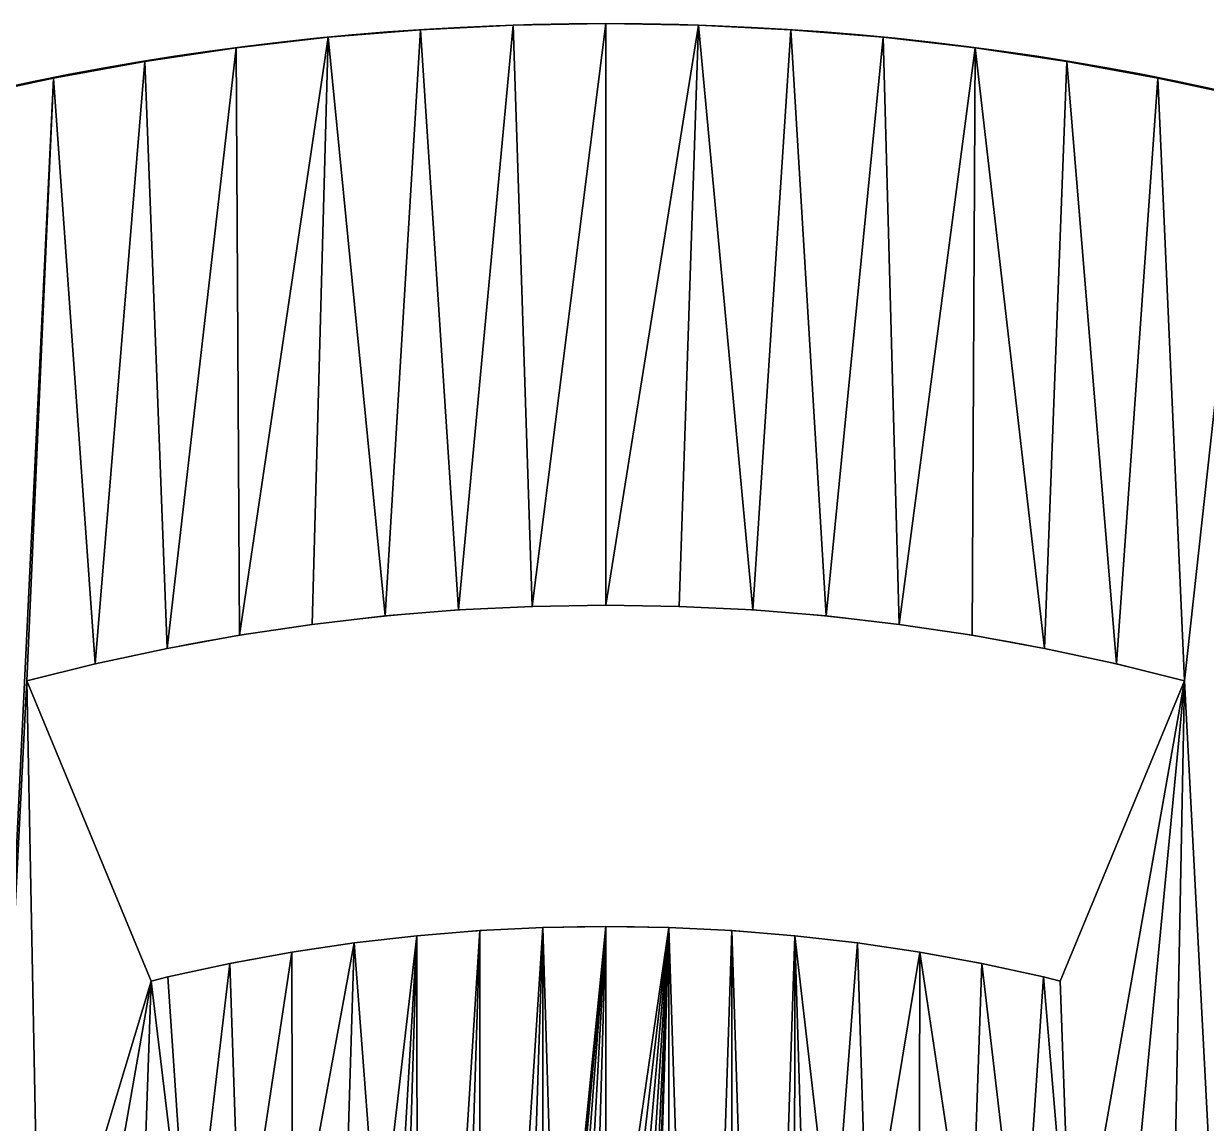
# Model space of a CAD drawing. Extents: x -88 to 88, y -88 to 88.
# Drawn here: x -18.12 to 18.69, y 53.87 to 88.1 of the extents above; entities that cross this region are included whole.
import ezdxf

# ---------------------------------------------------------------- set-up
doc = ezdxf.new("R2010")
doc.units = 0
doc.header["$MEASUREMENT"] = 0
doc.layers.get('0').update_dxf_attribs({"color": 13, "linetype": 'CONTINUOUS'})

# ---------------------------------------------------------------- blocks, each defined once
blk = doc.blocks.new('FUFO_S2')
for p, q in [((82.338, 176.011), (82.338, 176.011, 2)), ((85.217, 176.153), (85.217, 176.153, 2)), ((88.1, 176.2), (88.1, 176.2, 2)), ((90.983, 176.153), (90.983, 176.153, 2)), ((93.862, 176.011), (93.862, 176.011, 2)), ((79.465, 175.776), (79.465, 175.776, 2)), ((96.735, 175.776), (96.735, 175.776, 2)), ((76.601, 175.446), (76.601, 175.446, 2)), ((99.599, 175.446), (99.599, 175.446, 2)), ((73.749, 175.023), (73.749, 175.023, 2)), ((102.451, 175.023), (102.451, 175.023, 2)), ((70.913, 174.507), (70.913, 174.507, 2)), ((105.287, 174.507), (105.287, 174.507, 2)), ((83.522, 157.95), (83.522, 157.95, 2)), ((85.81, 158.063), (85.81, 158.063, 2)), ((88.1, 158.1), (88.1, 158.1, 2)), ((90.39, 158.063), (90.39, 158.063, 2)), ((92.678, 157.95), (92.678, 157.95, 2)), ((81.239, 157.763), (81.239, 157.763, 2)), ((94.961, 157.763), (94.961, 157.763, 2)), ((78.963, 157.501), (78.963, 157.501, 2)), ((97.237, 157.501), (97.237, 157.501, 2)), ((76.697, 157.165), (76.697, 157.165, 2)), ((99.503, 157.165), (99.503, 157.165, 2)), ((74.444, 156.755), (74.444, 156.755, 2)), ((101.756, 156.755), (101.756, 156.755, 2)), ((72.205, 156.271), (72.205, 156.271, 2)), ((103.995, 156.271), (103.995, 156.271, 2)), ((73.951, 146.401), (70.083, 155.74)), ((73.951, 146.401, 2), (70.083, 155.74, 2)), ((70.083, 155.74), (70.083, 155.74, 2)), ((102.249, 146.401), (106.117, 155.74)), ((102.249, 146.401, 2), (106.117, 155.74, 2)), ((106.117, 155.74), (106.117, 155.74, 2)), ((86.137, 148.068), (86.137, 148.068, 2)), ((88.1, 148.1), (88.1, 148.1, 2)), ((90.063, 148.068), (90.063, 148.068, 2)), ((82.219, 147.811), (82.219, 147.811, 2)), ((84.176, 147.972), (84.176, 147.972, 2)), ((92.024, 147.972), (92.024, 147.972, 2)), ((93.981, 147.811), (93.981, 147.811, 2)), ((78.326, 147.299), (78.326, 147.299, 2)), ((80.268, 147.587), (80.268, 147.587, 2)), ((95.932, 147.587), (95.932, 147.587, 2)), ((97.874, 147.299), (97.874, 147.299, 2)), ((76.395, 146.947), (76.395, 146.947, 2)), ((99.805, 146.947), (99.805, 146.947, 2)), ((74.475, 146.533), (74.475, 146.533, 2)), ((101.725, 146.533), (101.725, 146.533, 2)), ((73.951, 146.401), (73.951, 146.401, 2)), ((102.249, 146.401), (102.249, 146.401, 2))]:
    blk.add_line(p, q)
at = {"extrusion": (0, 0, -1)}
for centre in [(-88.1, 88.1), (-88.1, 88.1, -2)]:
    blk.add_circle(centre, 88.1, dxfattribs=at)
for centre, radius, start, end in [((-88.1, 88.1), 70, 75.08436, 104.91564), ((-88.1, 88.1, -2), 70, 75.08436, 104.91564), ((-88.1, 88.1), 60, 76.35859, 103.64141), ((-88.1, 88.1, -2), 60, 76.35859, 103.64141)]:
    blk.add_arc(centre, radius, start, end, dxfattribs=at)
mesh = blk.add_polyface()
corners = [(62.526, 172.406, 2), (60.321, 129.673, 2), (61.697, 130.56, 2), (63.1, 131.401, 2), (65.298, 173.198, 2), (64.53, 132.196, 2), (65.986, 132.944, 2), (68.095, 173.899, 2), (67.465, 133.643, 2), (68.966, 134.294, 2), (70.913, 174.507, 2), (70.083, 155.74, 2), (72.205, 156.271, 2), (73.749, 175.023, 2), (74.444, 156.755, 2), (76.601, 175.446, 2), (76.697, 157.165, 2), (79.465, 175.776, 2), (78.963, 157.501, 2), (81.239, 157.763, 2), (82.338, 176.011, 2), (83.522, 157.95, 2), (85.217, 176.153, 2), (85.81, 158.063, 2), (88.1, 176.2, 2), (88.1, 158.1, 2), (70.487, 134.895, 2), (73.951, 146.401, 2), (72.028, 135.447, 2), (73.586, 135.947, 2), (75.159, 136.396, 2), (74.475, 146.533, 2), (76.395, 146.947, 2), (76.746, 136.794, 2), (78.326, 147.299, 2), (78.345, 137.139, 2), (80.268, 147.587, 2), (79.955, 137.432, 2), (81.029, 137.591, 2), (82.219, 147.811, 2), (86.137, 148.068, 2), (86.6, 133.1, 2), (88.1, 148.1, 2), (86.801, 133.85, 2), (87.039, 134.161, 2), (87.35, 134.399, 2), (87.712, 134.549, 2), (88.1, 134.6, 2)]
mesh.append_faces([[corners[k] for k in face] for face in [(0, 3, 4), (4, 6, 7), (7, 9, 10), (10, 12, 13), (13, 14, 15), (15, 16, 17), (17, 19, 20), (20, 21, 22), (22, 23, 24), (26, 11, 9), (11, 26, 27), (27, 30, 31), (31, 30, 32), (32, 33, 34), (34, 35, 36), (36, 38, 39), (40, 41, 42)]], dxfattribs={"vtx0": -1, "vtx1": -1})
mesh.append_faces([[corners[k] for k in face] for face in [(10, 9, 11)]], dxfattribs={"vtx0": -1, "vtx1": -1, "vtx2": -1})
mesh.append_faces([[corners[k] for k in face] for face in [(0, 1, 2), (0, 2, 3), (4, 3, 5), (4, 5, 6), (7, 6, 8), (7, 8, 9), (10, 11, 12), (13, 12, 14), (15, 14, 16), (17, 16, 18), (17, 18, 19), (20, 19, 21), (22, 21, 23), (24, 23, 25), (27, 26, 28), (27, 28, 29), (27, 29, 30), (32, 30, 33), (34, 33, 35), (36, 35, 37), (36, 37, 38), (42, 43, 44), (42, 44, 45), (42, 45, 46), (42, 46, 47)]], dxfattribs={"vtx0": -1, "vtx2": -1})
mesh = blk.add_polyface()
corners = [(70.083, 155.74), (70.487, 134.895), (68.966, 134.294), (73.951, 146.401), (72.028, 135.447), (73.586, 135.947), (75.159, 136.396), (74.475, 146.533), (76.395, 146.947), (76.746, 136.794), (78.326, 147.299), (78.345, 137.139), (80.268, 147.587), (79.955, 137.432), (81.029, 137.591), (82.219, 147.811), (86.6, 133.1), (86.137, 148.068), (88.1, 148.1), (86.801, 133.85), (87.039, 134.161), (87.35, 134.399), (87.712, 134.549), (88.1, 134.6), (90.063, 148.068), (88.488, 134.549), (63.1, 131.401), (62.526, 172.406), (65.298, 173.198), (64.53, 132.196), (65.986, 132.944), (68.095, 173.899), (67.465, 133.643), (70.913, 174.507), (72.205, 156.271), (73.749, 175.023), (74.444, 156.755), (76.601, 175.446), (76.697, 157.165), (79.465, 175.776), (78.963, 157.501), (81.239, 157.763), (82.338, 176.011), (83.522, 157.95), (85.217, 176.153), (85.81, 158.063), (88.1, 176.2), (88.1, 158.1), (90.983, 176.153)]
mesh.append_faces([[corners[k] for k in face] for face in [(1, 3, 4), (4, 3, 5), (5, 3, 6), (6, 8, 9), (9, 10, 11), (11, 12, 13), (13, 12, 14), (19, 18, 20), (20, 18, 21), (21, 18, 22), (22, 18, 23), (23, 24, 25), (26, 28, 29), (29, 28, 30), (30, 31, 32), (32, 31, 2), (0, 33, 34), (34, 35, 36), (36, 37, 38), (38, 39, 40), (40, 39, 41), (41, 42, 43), (43, 44, 45), (45, 46, 47)]], dxfattribs={"vtx0": -1, "vtx1": -1})
mesh.append_faces([[corners[k] for k in face] for face in [(2, 33, 0)]], dxfattribs={"vtx0": -1, "vtx1": -1, "vtx2": -1})
mesh.append_faces([[corners[k] for k in face] for face in [(0, 1, 2), (1, 0, 3), (6, 3, 7), (6, 7, 8), (9, 8, 10), (11, 10, 12), (14, 12, 15), (16, 17, 18), (23, 18, 24), (26, 27, 28), (30, 28, 31), (2, 31, 33), (34, 33, 35), (36, 35, 37), (38, 37, 39), (41, 39, 42), (43, 42, 44), (45, 44, 46), (47, 46, 48)]], dxfattribs={"vtx0": -1, "vtx2": -1})
mesh = blk.add_polyface()
corners = [(79.465, 175.776, 2), (82.338, 176.011), (79.465, 175.776), (82.338, 176.011, 2)]
mesh.append_faces([[corners[k] for k in face] for face in [(0, 1, 2), (1, 0, 3)]], dxfattribs={"vtx0": -1})
mesh = blk.add_polyface()
corners = [(82.338, 176.011, 2), (85.217, 176.153), (82.338, 176.011), (85.217, 176.153, 2)]
mesh.append_faces([[corners[k] for k in face] for face in [(0, 1, 2), (1, 0, 3)]], dxfattribs={"vtx0": -1})
mesh = blk.add_polyface()
corners = [(85.217, 176.153, 2), (88.1, 176.2), (85.217, 176.153), (88.1, 176.2, 2)]
mesh.append_faces([[corners[k] for k in face] for face in [(0, 1, 2), (1, 0, 3)]], dxfattribs={"vtx0": -1})
mesh = blk.add_polyface()
corners = [(88.1, 176.2, 2), (88.1, 158.1, 2), (90.983, 176.153, 2), (90.39, 158.063, 2), (92.678, 157.95, 2), (93.862, 176.011, 2), (94.961, 157.763, 2), (96.735, 175.776, 2), (97.237, 157.501, 2), (99.599, 175.446, 2), (99.503, 157.165, 2), (101.756, 156.755, 2), (102.451, 175.023, 2), (103.995, 156.271, 2), (105.287, 174.507, 2), (106.117, 155.74, 2), (108.105, 173.899, 2), (107.234, 134.294, 2), (108.735, 133.643, 2), (110.902, 173.198, 2), (110.214, 132.944, 2), (111.67, 132.196, 2), (113.674, 172.406, 2), (113.1, 131.401, 2), (114.503, 130.56, 2), (88.1, 148.1, 2), (88.1, 134.6, 2), (90.063, 148.068, 2), (88.488, 134.549, 2), (88.85, 134.399, 2), (89.161, 134.161, 2), (89.399, 133.85, 2), (89.549, 133.488, 2), (93.981, 147.811, 2), (95.171, 137.591, 2), (95.932, 147.587, 2), (96.245, 137.432, 2), (97.874, 147.299, 2), (97.855, 137.139, 2), (99.454, 136.794, 2), (99.805, 146.947, 2), (101.041, 136.396, 2), (101.725, 146.533, 2), (102.614, 135.947, 2), (102.249, 146.401, 2), (104.172, 135.447, 2), (105.713, 134.895, 2)]
mesh.append_faces([[corners[k] for k in face] for face in [(0, 1, 2), (2, 4, 5), (5, 6, 7), (7, 8, 9), (9, 11, 12), (12, 13, 14), (14, 15, 16), (16, 18, 19), (19, 21, 22), (25, 26, 27), (33, 34, 35), (35, 36, 37), (37, 39, 40), (40, 41, 42), (42, 43, 44), (44, 43, 15)]], dxfattribs={"vtx0": -1, "vtx1": -1})
mesh.append_faces([[corners[k] for k in face] for face in [(16, 15, 17)]], dxfattribs={"vtx0": -1, "vtx1": -1, "vtx2": -1})
mesh.append_faces([[corners[k] for k in face] for face in [(2, 1, 3), (2, 3, 4), (5, 4, 6), (7, 6, 8), (9, 8, 10), (9, 10, 11), (12, 11, 13), (14, 13, 15), (16, 17, 18), (19, 18, 20), (19, 20, 21), (22, 21, 23), (22, 23, 24), (27, 26, 28), (27, 28, 29), (27, 29, 30), (27, 30, 31), (27, 31, 32), (35, 34, 36), (37, 36, 38), (37, 38, 39), (40, 39, 41), (42, 41, 43), (15, 43, 45), (15, 45, 46), (15, 46, 17)]], dxfattribs={"vtx0": -1, "vtx2": -1})
mesh = blk.add_polyface()
corners = [(88.1, 176.2, 2), (90.983, 176.153), (88.1, 176.2), (90.983, 176.153, 2)]
mesh.append_faces([[corners[k] for k in face] for face in [(0, 1, 2), (1, 0, 3)]], dxfattribs={"vtx0": -1})
mesh = blk.add_polyface()
corners = [(88.488, 134.549), (90.063, 148.068), (88.85, 134.399), (89.161, 134.161), (89.399, 133.85), (89.549, 133.488), (89.6, 133.1), (90.062, 118.036), (91.041, 117.956), (92.024, 147.972), (92.987, 117.699), (93.981, 147.811), (94.912, 117.316), (95.171, 137.591), (95.932, 147.587), (96.245, 137.432), (97.874, 147.299), (97.855, 137.139), (99.454, 136.794), (99.805, 146.947), (101.041, 136.396), (101.725, 146.533), (102.614, 135.947), (102.249, 146.401), (106.117, 155.74), (104.172, 135.447), (105.713, 134.895), (107.234, 134.294), (88.1, 158.1), (90.983, 176.153), (90.39, 158.063), (92.678, 157.95), (93.862, 176.011), (94.961, 157.763), (96.735, 175.776), (97.237, 157.501), (99.599, 175.446), (99.503, 157.165), (101.756, 156.755), (102.451, 175.023), (103.995, 156.271), (105.287, 174.507), (108.105, 173.899), (108.735, 133.643), (110.902, 173.198), (110.214, 132.944), (111.67, 132.196), (89.549, 132.712)]
mesh.append_faces([[corners[k] for k in face] for face in [(0, 1, 2), (2, 1, 3), (3, 1, 4), (4, 1, 5), (5, 1, 6), (7, 1, 8), (13, 14, 15), (15, 16, 17), (17, 16, 18), (18, 19, 20), (20, 21, 22), (22, 24, 25), (25, 24, 26), (26, 24, 27), (28, 29, 30), (30, 29, 31), (31, 32, 33), (33, 34, 35), (35, 36, 37), (37, 36, 38), (38, 39, 40), (40, 41, 24), (27, 42, 43), (43, 44, 45), (45, 44, 46)]], dxfattribs={"vtx0": -1, "vtx1": -1})
mesh.append_faces([[corners[k] for k in face] for face in [(6, 1, 7), (12, 11, 13), (24, 42, 27)]], dxfattribs={"vtx0": -1, "vtx1": -1, "vtx2": -1})
mesh.append_faces([[corners[k] for k in face] for face in [(8, 1, 9), (10, 9, 11), (13, 11, 14), (15, 14, 16), (18, 16, 19), (20, 19, 21), (22, 21, 23), (22, 23, 24), (31, 29, 32), (33, 32, 34), (35, 34, 36), (38, 36, 39), (40, 39, 41), (24, 41, 42), (43, 42, 44), (7, 47, 6)]], dxfattribs={"vtx0": -1, "vtx2": -1})
mesh = blk.add_polyface()
corners = [(90.983, 176.153, 2), (93.862, 176.011), (90.983, 176.153), (93.862, 176.011, 2)]
mesh.append_faces([[corners[k] for k in face] for face in [(0, 1, 2), (1, 0, 3)]], dxfattribs={"vtx0": -1})
mesh = blk.add_polyface()
corners = [(93.862, 176.011, 2), (96.735, 175.776), (93.862, 176.011), (96.735, 175.776, 2)]
mesh.append_faces([[corners[k] for k in face] for face in [(0, 1, 2), (1, 0, 3)]], dxfattribs={"vtx0": -1})
mesh = blk.add_polyface()
corners = [(76.601, 175.446, 2), (79.465, 175.776), (76.601, 175.446), (79.465, 175.776, 2)]
mesh.append_faces([[corners[k] for k in face] for face in [(0, 1, 2), (1, 0, 3)]], dxfattribs={"vtx0": -1})
mesh = blk.add_polyface()
corners = [(96.735, 175.776, 2), (99.599, 175.446), (96.735, 175.776), (99.599, 175.446, 2)]
mesh.append_faces([[corners[k] for k in face] for face in [(0, 1, 2), (1, 0, 3)]], dxfattribs={"vtx0": -1})
mesh = blk.add_polyface()
corners = [(73.749, 175.023, 2), (76.601, 175.446), (73.749, 175.023), (76.601, 175.446, 2)]
mesh.append_faces([[corners[k] for k in face] for face in [(0, 1, 2), (1, 0, 3)]], dxfattribs={"vtx0": -1})
mesh = blk.add_polyface()
corners = [(99.599, 175.446, 2), (102.451, 175.023), (99.599, 175.446), (102.451, 175.023, 2)]
mesh.append_faces([[corners[k] for k in face] for face in [(0, 1, 2), (1, 0, 3)]], dxfattribs={"vtx0": -1})
mesh = blk.add_polyface()
corners = [(70.913, 174.507, 2), (73.749, 175.023), (70.913, 174.507), (73.749, 175.023, 2)]
mesh.append_faces([[corners[k] for k in face] for face in [(0, 1, 2), (1, 0, 3)]], dxfattribs={"vtx0": -1})
mesh = blk.add_polyface()
corners = [(102.451, 175.023, 2), (105.287, 174.507), (102.451, 175.023), (105.287, 174.507, 2)]
mesh.append_faces([[corners[k] for k in face] for face in [(0, 1, 2), (1, 0, 3)]], dxfattribs={"vtx0": -1})
mesh = blk.add_polyface()
corners = [(68.095, 173.899, 2), (70.913, 174.507), (68.095, 173.899), (70.913, 174.507, 2)]
mesh.append_faces([[corners[k] for k in face] for face in [(0, 1, 2), (1, 0, 3)]], dxfattribs={"vtx0": -1})
mesh = blk.add_polyface()
corners = [(105.287, 174.507, 2), (108.105, 173.899), (105.287, 174.507), (108.105, 173.899, 2)]
mesh.append_faces([[corners[k] for k in face] for face in [(0, 1, 2), (1, 0, 3)]], dxfattribs={"vtx0": -1})
mesh = blk.add_polyface()
corners = [(83.522, 157.95, 2), (81.239, 157.763), (83.522, 157.95), (81.239, 157.763, 2)]
mesh.append_faces([[corners[k] for k in face] for face in [(0, 1, 2), (1, 0, 3)]], dxfattribs={"vtx0": -1})
mesh = blk.add_polyface()
corners = [(85.81, 158.063, 2), (83.522, 157.95), (85.81, 158.063), (83.522, 157.95, 2)]
mesh.append_faces([[corners[k] for k in face] for face in [(0, 1, 2), (1, 0, 3)]], dxfattribs={"vtx0": -1})
mesh = blk.add_polyface()
corners = [(88.1, 158.1, 2), (85.81, 158.063), (88.1, 158.1), (85.81, 158.063, 2)]
mesh.append_faces([[corners[k] for k in face] for face in [(0, 1, 2), (1, 0, 3)]], dxfattribs={"vtx0": -1})
mesh = blk.add_polyface()
corners = [(90.39, 158.063, 2), (88.1, 158.1), (90.39, 158.063), (88.1, 158.1, 2)]
mesh.append_faces([[corners[k] for k in face] for face in [(0, 1, 2), (1, 0, 3)]], dxfattribs={"vtx0": -1})
mesh = blk.add_polyface()
corners = [(92.678, 157.95, 2), (90.39, 158.063), (92.678, 157.95), (90.39, 158.063, 2)]
mesh.append_faces([[corners[k] for k in face] for face in [(0, 1, 2), (1, 0, 3)]], dxfattribs={"vtx0": -1})
mesh = blk.add_polyface()
corners = [(94.961, 157.763, 2), (92.678, 157.95), (94.961, 157.763), (92.678, 157.95, 2)]
mesh.append_faces([[corners[k] for k in face] for face in [(0, 1, 2), (1, 0, 3)]], dxfattribs={"vtx0": -1})
mesh = blk.add_polyface()
corners = [(81.239, 157.763, 2), (78.963, 157.501), (81.239, 157.763), (78.963, 157.501, 2)]
mesh.append_faces([[corners[k] for k in face] for face in [(0, 1, 2), (1, 0, 3)]], dxfattribs={"vtx0": -1})
mesh = blk.add_polyface()
corners = [(97.237, 157.501, 2), (94.961, 157.763), (97.237, 157.501), (94.961, 157.763, 2)]
mesh.append_faces([[corners[k] for k in face] for face in [(0, 1, 2), (1, 0, 3)]], dxfattribs={"vtx0": -1})
mesh = blk.add_polyface()
corners = [(78.963, 157.501, 2), (76.697, 157.165), (78.963, 157.501), (76.697, 157.165, 2)]
mesh.append_faces([[corners[k] for k in face] for face in [(0, 1, 2), (1, 0, 3)]], dxfattribs={"vtx0": -1})
mesh = blk.add_polyface()
corners = [(99.503, 157.165, 2), (97.237, 157.501), (99.503, 157.165), (97.237, 157.501, 2)]
mesh.append_faces([[corners[k] for k in face] for face in [(0, 1, 2), (1, 0, 3)]], dxfattribs={"vtx0": -1})
mesh = blk.add_polyface()
corners = [(76.697, 157.165, 2), (74.444, 156.755), (76.697, 157.165), (74.444, 156.755, 2)]
mesh.append_faces([[corners[k] for k in face] for face in [(0, 1, 2), (1, 0, 3)]], dxfattribs={"vtx0": -1})
mesh = blk.add_polyface()
corners = [(101.756, 156.755, 2), (99.503, 157.165), (101.756, 156.755), (99.503, 157.165, 2)]
mesh.append_faces([[corners[k] for k in face] for face in [(0, 1, 2), (1, 0, 3)]], dxfattribs={"vtx0": -1})
mesh = blk.add_polyface()
corners = [(74.444, 156.755, 2), (72.205, 156.271), (74.444, 156.755), (72.205, 156.271, 2)]
mesh.append_faces([[corners[k] for k in face] for face in [(0, 1, 2), (1, 0, 3)]], dxfattribs={"vtx0": -1})
mesh = blk.add_polyface()
corners = [(103.995, 156.271, 2), (101.756, 156.755), (103.995, 156.271), (101.756, 156.755, 2)]
mesh.append_faces([[corners[k] for k in face] for face in [(0, 1, 2), (1, 0, 3)]], dxfattribs={"vtx0": -1})
mesh = blk.add_polyface()
corners = [(72.205, 156.271, 2), (70.083, 155.74), (72.205, 156.271), (70.083, 155.74, 2)]
mesh.append_faces([[corners[k] for k in face] for face in [(0, 1, 2), (1, 0, 3)]], dxfattribs={"vtx0": -1})
mesh = blk.add_polyface()
corners = [(106.117, 155.74, 2), (103.995, 156.271), (106.117, 155.74), (103.995, 156.271, 2)]
mesh.append_faces([[corners[k] for k in face] for face in [(0, 1, 2), (1, 0, 3)]], dxfattribs={"vtx0": -1})
mesh = blk.add_polyface()
corners = [(70.083, 155.74), (73.951, 146.401, 2), (73.951, 146.401), (70.083, 155.74, 2)]
mesh.append_faces([[corners[k] for k in face] for face in [(0, 1, 2), (1, 0, 3)]], dxfattribs={"vtx0": -1})
mesh = blk.add_polyface()
corners = [(106.117, 155.74, 2), (102.249, 146.401), (102.249, 146.401, 2), (106.117, 155.74)]
mesh.append_faces([[corners[k] for k in face] for face in [(0, 1, 2), (1, 0, 3)]], dxfattribs={"vtx0": -1})
mesh = blk.add_polyface()
corners = [(72.487, 113.713, 2), (72.793, 125.055, 2), (71.592, 124.535, 2), (73.1, 114.081, 2), (74.01, 125.536, 2), (73.958, 114.558, 2), (74.831, 115.006, 2), (75.242, 125.977, 2), (75.719, 115.426, 2), (76.489, 126.378, 2), (76.619, 115.816, 2), (77.747, 126.737, 2), (77.532, 116.177, 2), (78.457, 116.508, 2), (79.017, 127.055, 2), (79.391, 116.808, 2), (80.296, 127.331, 2), (80.335, 117.078, 2), (81.029, 127.465, 2), (81.288, 117.316, 2), (81.029, 137.591, 2), (61.726, 118.174, 2), (62.119, 103.1, 2), (62.724, 119.02, 2), (65.877, 121.359, 2), (69.882, 96.353, 2), (66.977, 122.068, 2), (68.1, 122.741, 2), (69.244, 123.377, 2), (70.408, 123.975, 2), (87.118, 118.084, 2), (86.6, 133.1, 2), (86.138, 118.036, 2), (86.651, 132.712, 2), (86.801, 132.35, 2), (87.039, 132.039, 2), (87.35, 131.801, 2), (88.1, 118.1, 2), (87.712, 131.651, 2), (88.1, 131.6, 2), (82.219, 147.811, 2), (82.247, 117.524, 2), (84.176, 147.972, 2), (83.213, 117.699, 2), (84.184, 117.843, 2), (86.137, 148.068, 2), (85.159, 117.956, 2), (88.1, 148.1, 2), (86.651, 133.488, 2), (86.801, 133.85, 2)]
mesh.append_faces([[corners[k] for k in face] for face in [(1, 3, 4), (4, 6, 7), (7, 8, 9), (9, 10, 11), (11, 13, 14), (14, 15, 16), (16, 17, 18), (18, 19, 20), (21, 22, 23), (24, 25, 26), (26, 25, 27), (27, 25, 28), (28, 25, 29), (30, 31, 32), (31, 30, 33), (33, 30, 34), (34, 30, 35), (35, 30, 36), (36, 37, 38), (38, 37, 39), (40, 41, 42), (42, 44, 45)]], dxfattribs={"vtx0": -1, "vtx1": -1})
mesh.append_faces([[corners[k] for k in face] for face in [(40, 20, 19), (45, 32, 31)]], dxfattribs={"vtx0": -1, "vtx1": -1, "vtx2": -1})
mesh.append_faces([[corners[k] for k in face] for face in [(0, 1, 2), (1, 0, 3), (4, 3, 5), (4, 5, 6), (7, 6, 8), (9, 8, 10), (11, 10, 12), (11, 12, 13), (14, 13, 15), (16, 15, 17), (18, 17, 19), (36, 30, 37), (40, 19, 41), (42, 41, 43), (42, 43, 44), (45, 44, 46), (45, 46, 32), (47, 31, 48), (47, 48, 49)]], dxfattribs={"vtx0": -1, "vtx2": -1})
mesh = blk.add_polyface()
corners = [(69.882, 96.353), (68.1, 122.741), (69.244, 123.377), (70.408, 123.975), (72.793, 125.055), (72.487, 113.713), (71.592, 124.535), (73.1, 114.081), (74.01, 125.536), (73.958, 114.558), (74.831, 115.006), (75.242, 125.977), (75.719, 115.426), (76.489, 126.378), (76.619, 115.816), (77.747, 126.737), (77.532, 116.177), (78.457, 116.508), (79.017, 127.055), (79.391, 116.808), (80.296, 127.331), (80.335, 117.078), (81.029, 127.465), (81.288, 117.316), (81.029, 137.591), (82.219, 147.811), (82.247, 117.524), (84.176, 147.972), (83.213, 117.699), (84.184, 117.843), (86.137, 148.068), (85.159, 117.956), (86.138, 118.036), (86.6, 133.1), (88.1, 148.1), (86.651, 133.488), (86.801, 133.85), (87.118, 118.084), (86.651, 132.712), (86.801, 132.35), (87.039, 132.039), (87.35, 131.801), (88.1, 118.1), (87.712, 131.651), (88.1, 131.6), (89.082, 118.084), (88.488, 131.651), (88.85, 131.801), (89.161, 132.039)]
mesh.append_faces([[corners[k] for k in face] for face in [(4, 5, 6), (5, 4, 7), (7, 8, 9), (9, 8, 10), (10, 11, 12), (12, 13, 14), (14, 15, 16), (16, 15, 17), (17, 18, 19), (19, 20, 21), (21, 22, 23), (24, 25, 22), (23, 25, 26), (26, 27, 28), (28, 27, 29), (29, 30, 31), (31, 30, 32), (33, 34, 35), (35, 34, 36), (37, 41, 42), (42, 44, 45)]], dxfattribs={"vtx0": -1, "vtx1": -1})
mesh.append_faces([[corners[k] for k in face] for face in [(22, 25, 23), (32, 30, 33)]], dxfattribs={"vtx0": -1, "vtx1": -1, "vtx2": -1})
mesh.append_faces([[corners[k] for k in face] for face in [(0, 1, 2), (0, 2, 3), (7, 4, 8), (10, 8, 11), (12, 11, 13), (14, 13, 15), (17, 15, 18), (19, 18, 20), (21, 20, 22), (26, 25, 27), (29, 27, 30), (33, 37, 32), (37, 33, 38), (37, 38, 39), (37, 39, 40), (37, 40, 41), (42, 41, 43), (42, 43, 44), (45, 44, 46), (45, 46, 47), (45, 47, 48)]], dxfattribs={"vtx0": -1, "vtx2": -1})
mesh = blk.add_polyface()
corners = [(84.176, 147.972, 2), (86.137, 148.068), (84.176, 147.972), (86.137, 148.068, 2)]
mesh.append_faces([[corners[k] for k in face] for face in [(0, 1, 2), (1, 0, 3)]], dxfattribs={"vtx0": -1})
mesh = blk.add_polyface()
corners = [(86.137, 148.068, 2), (88.1, 148.1), (86.137, 148.068), (88.1, 148.1, 2)]
mesh.append_faces([[corners[k] for k in face] for face in [(0, 1, 2), (1, 0, 3)]], dxfattribs={"vtx0": -1})
mesh = blk.add_polyface()
corners = [(88.1, 148.1, 2), (90.063, 148.068), (88.1, 148.1), (90.063, 148.068, 2)]
mesh.append_faces([[corners[k] for k in face] for face in [(0, 1, 2), (1, 0, 3)]], dxfattribs={"vtx0": -1})
mesh = blk.add_polyface()
corners = [(94.912, 117.316, 2), (95.171, 127.465, 2), (95.171, 137.591, 2), (95.865, 117.078, 2), (95.904, 127.331, 2), (96.809, 116.808, 2), (97.183, 127.055, 2), (97.743, 116.508, 2), (98.453, 126.737, 2), (98.668, 116.177, 2), (99.711, 126.378, 2), (99.581, 115.816, 2), (100.481, 115.426, 2), (100.958, 125.977, 2), (101.369, 115.006, 2), (102.19, 125.536, 2), (102.242, 114.558, 2), (103.407, 125.055, 2), (103.1, 114.081, 2), (103.713, 113.713, 2), (104.608, 124.535, 2), (106.956, 123.377, 2), (113.713, 103.713, 2), (108.1, 122.741, 2), (109.223, 122.068, 2), (110.323, 121.359, 2), (111.399, 120.614, 2), (112.45, 119.834, 2), (88.1, 131.6, 2), (88.1, 118.1, 2), (89.082, 118.084, 2), (88.488, 131.651, 2), (88.85, 131.801, 2), (89.161, 132.039, 2), (90.062, 118.036, 2), (89.399, 132.35, 2), (89.549, 132.712, 2), (89.6, 133.1, 2), (90.063, 148.068, 2), (89.549, 133.488, 2), (91.041, 117.956, 2), (92.024, 147.972, 2), (92.016, 117.843, 2), (92.987, 117.699, 2), (93.981, 147.811, 2), (93.953, 117.524, 2)]
mesh.append_faces([[corners[k] for k in face] for face in [(1, 3, 4), (4, 5, 6), (6, 7, 8), (8, 9, 10), (10, 12, 13), (13, 14, 15), (15, 16, 17), (17, 19, 20), (21, 22, 23), (23, 22, 24), (24, 22, 25), (25, 22, 26), (26, 22, 27), (28, 30, 31), (31, 30, 32), (32, 30, 33), (33, 34, 35), (35, 34, 36), (36, 34, 37), (38, 40, 41), (41, 43, 44)]], dxfattribs={"vtx0": -1, "vtx1": -1})
mesh.append_faces([[corners[k] for k in face] for face in [(38, 37, 34), (44, 0, 2)]], dxfattribs={"vtx0": -1, "vtx1": -1, "vtx2": -1})
mesh.append_faces([[corners[k] for k in face] for face in [(0, 1, 2), (1, 0, 3), (4, 3, 5), (6, 5, 7), (8, 7, 9), (10, 9, 11), (10, 11, 12), (13, 12, 14), (15, 14, 16), (17, 16, 18), (17, 18, 19), (28, 29, 30), (33, 30, 34), (38, 39, 37), (38, 34, 40), (41, 40, 42), (41, 42, 43), (44, 43, 45), (44, 45, 0)]], dxfattribs={"vtx0": -1, "vtx2": -1})
mesh = blk.add_polyface()
corners = [(90.063, 148.068, 2), (92.024, 147.972), (90.063, 148.068), (92.024, 147.972, 2)]
mesh.append_faces([[corners[k] for k in face] for face in [(0, 1, 2), (1, 0, 3)]], dxfattribs={"vtx0": -1})
mesh = blk.add_polyface()
corners = [(80.268, 147.587, 2), (82.219, 147.811), (80.268, 147.587), (82.219, 147.811, 2)]
mesh.append_faces([[corners[k] for k in face] for face in [(0, 1, 2), (1, 0, 3)]], dxfattribs={"vtx0": -1})
mesh = blk.add_polyface()
corners = [(82.219, 147.811, 2), (84.176, 147.972), (82.219, 147.811), (84.176, 147.972, 2)]
mesh.append_faces([[corners[k] for k in face] for face in [(0, 1, 2), (1, 0, 3)]], dxfattribs={"vtx0": -1})
mesh = blk.add_polyface()
corners = [(91.041, 117.956), (92.024, 147.972), (92.016, 117.843), (92.987, 117.699), (93.981, 147.811), (93.953, 117.524), (94.912, 117.316), (103.713, 113.713), (96.945, 106.038), (96.353, 106.318), (97.527, 105.739), (98.099, 105.421), (98.66, 105.085), (99.21, 104.73), (99.749, 104.358), (100.274, 103.968), (100.787, 103.561), (95.171, 127.465), (95.865, 117.078), (95.171, 137.591), (95.904, 127.331), (96.809, 116.808), (97.183, 127.055), (97.743, 116.508), (98.453, 126.737), (98.668, 116.177), (99.711, 126.378), (99.581, 115.816), (100.481, 115.426), (100.958, 125.977), (101.369, 115.006), (102.19, 125.536), (102.242, 114.558), (103.407, 125.055), (103.1, 114.081), (104.608, 124.535), (103.966, 100.276), (104.356, 99.751), (104.729, 99.212), (105.792, 123.975), (105.083, 98.662), (105.42, 98.101), (106.037, 96.947), (106.956, 123.377), (106.328, 96.328), (113.713, 103.713), (108.1, 122.741), (109.223, 122.068), (89.082, 118.084), (89.161, 132.039), (90.062, 118.036), (89.399, 132.35), (89.549, 132.712)]
mesh.append_faces([[corners[k] for k in face] for face in [(0, 1, 2), (2, 1, 3), (3, 4, 5), (5, 4, 6), (7, 8, 9), (6, 17, 18), (17, 6, 19), (18, 20, 21), (21, 22, 23), (23, 24, 25), (25, 26, 27), (27, 26, 28), (28, 29, 30), (30, 31, 32), (32, 33, 34), (34, 33, 7), (44, 43, 45), (48, 49, 50)]], dxfattribs={"vtx0": -1, "vtx1": -1})
mesh.append_faces([[corners[k] for k in face] for face in [(8, 7, 10), (10, 7, 11), (11, 7, 12), (12, 7, 13), (13, 7, 14), (14, 7, 15), (15, 7, 16), (7, 35, 36), (36, 35, 37), (37, 35, 38), (38, 39, 40), (40, 39, 41)]], dxfattribs={"vtx0": -1, "vtx1": -1, "vtx2": -1})
mesh.append_faces([[corners[k] for k in face] for face in [(18, 17, 20), (21, 20, 22), (23, 22, 24), (25, 24, 26), (28, 26, 29), (30, 29, 31), (32, 31, 33), (7, 33, 35), (38, 35, 39), (42, 39, 43), (45, 43, 46), (45, 46, 47), (50, 49, 51), (50, 51, 52)]], dxfattribs={"vtx0": -1, "vtx2": -1})
mesh = blk.add_polyface()
corners = [(92.024, 147.972, 2), (93.981, 147.811), (92.024, 147.972), (93.981, 147.811, 2)]
mesh.append_faces([[corners[k] for k in face] for face in [(0, 1, 2), (1, 0, 3)]], dxfattribs={"vtx0": -1})
mesh = blk.add_polyface()
corners = [(93.981, 147.811, 2), (95.932, 147.587), (93.981, 147.811), (95.932, 147.587, 2)]
mesh.append_faces([[corners[k] for k in face] for face in [(0, 1, 2), (1, 0, 3)]], dxfattribs={"vtx0": -1})
mesh = blk.add_polyface()
corners = [(76.395, 146.947, 2), (78.326, 147.299), (76.395, 146.947), (78.326, 147.299, 2)]
mesh.append_faces([[corners[k] for k in face] for face in [(0, 1, 2), (1, 0, 3)]], dxfattribs={"vtx0": -1})
mesh = blk.add_polyface()
corners = [(78.326, 147.299, 2), (80.268, 147.587), (78.326, 147.299), (80.268, 147.587, 2)]
mesh.append_faces([[corners[k] for k in face] for face in [(0, 1, 2), (1, 0, 3)]], dxfattribs={"vtx0": -1})
mesh = blk.add_polyface()
corners = [(95.932, 147.587, 2), (97.874, 147.299), (95.932, 147.587), (97.874, 147.299, 2)]
mesh.append_faces([[corners[k] for k in face] for face in [(0, 1, 2), (1, 0, 3)]], dxfattribs={"vtx0": -1})
mesh = blk.add_polyface()
corners = [(97.874, 147.299, 2), (99.805, 146.947), (97.874, 147.299), (99.805, 146.947, 2)]
mesh.append_faces([[corners[k] for k in face] for face in [(0, 1, 2), (1, 0, 3)]], dxfattribs={"vtx0": -1})
mesh = blk.add_polyface()
corners = [(74.475, 146.533, 2), (76.395, 146.947), (74.475, 146.533), (76.395, 146.947, 2)]
mesh.append_faces([[corners[k] for k in face] for face in [(0, 1, 2), (1, 0, 3)]], dxfattribs={"vtx0": -1})
mesh = blk.add_polyface()
corners = [(99.805, 146.947, 2), (101.725, 146.533), (99.805, 146.947), (101.725, 146.533, 2)]
mesh.append_faces([[corners[k] for k in face] for face in [(0, 1, 2), (1, 0, 3)]], dxfattribs={"vtx0": -1})
mesh = blk.add_polyface()
corners = [(73.951, 146.401, 2), (74.475, 146.533), (73.951, 146.401), (74.475, 146.533, 2)]
mesh.append_faces([[corners[k] for k in face] for face in [(0, 1, 2), (1, 0, 3)]], dxfattribs={"vtx0": -1})
mesh = blk.add_polyface()
corners = [(101.725, 146.533, 2), (102.249, 146.401), (101.725, 146.533), (102.249, 146.401, 2)]
mesh.append_faces([[corners[k] for k in face] for face in [(0, 1, 2), (1, 0, 3)]], dxfattribs={"vtx0": -1})

msp = doc.modelspace()

# ---------------------------------------------------------------- block references
msp.add_blockref('FUFO_S2', (-88.1, -88.1))

doc.saveas('drawing.dxf')
